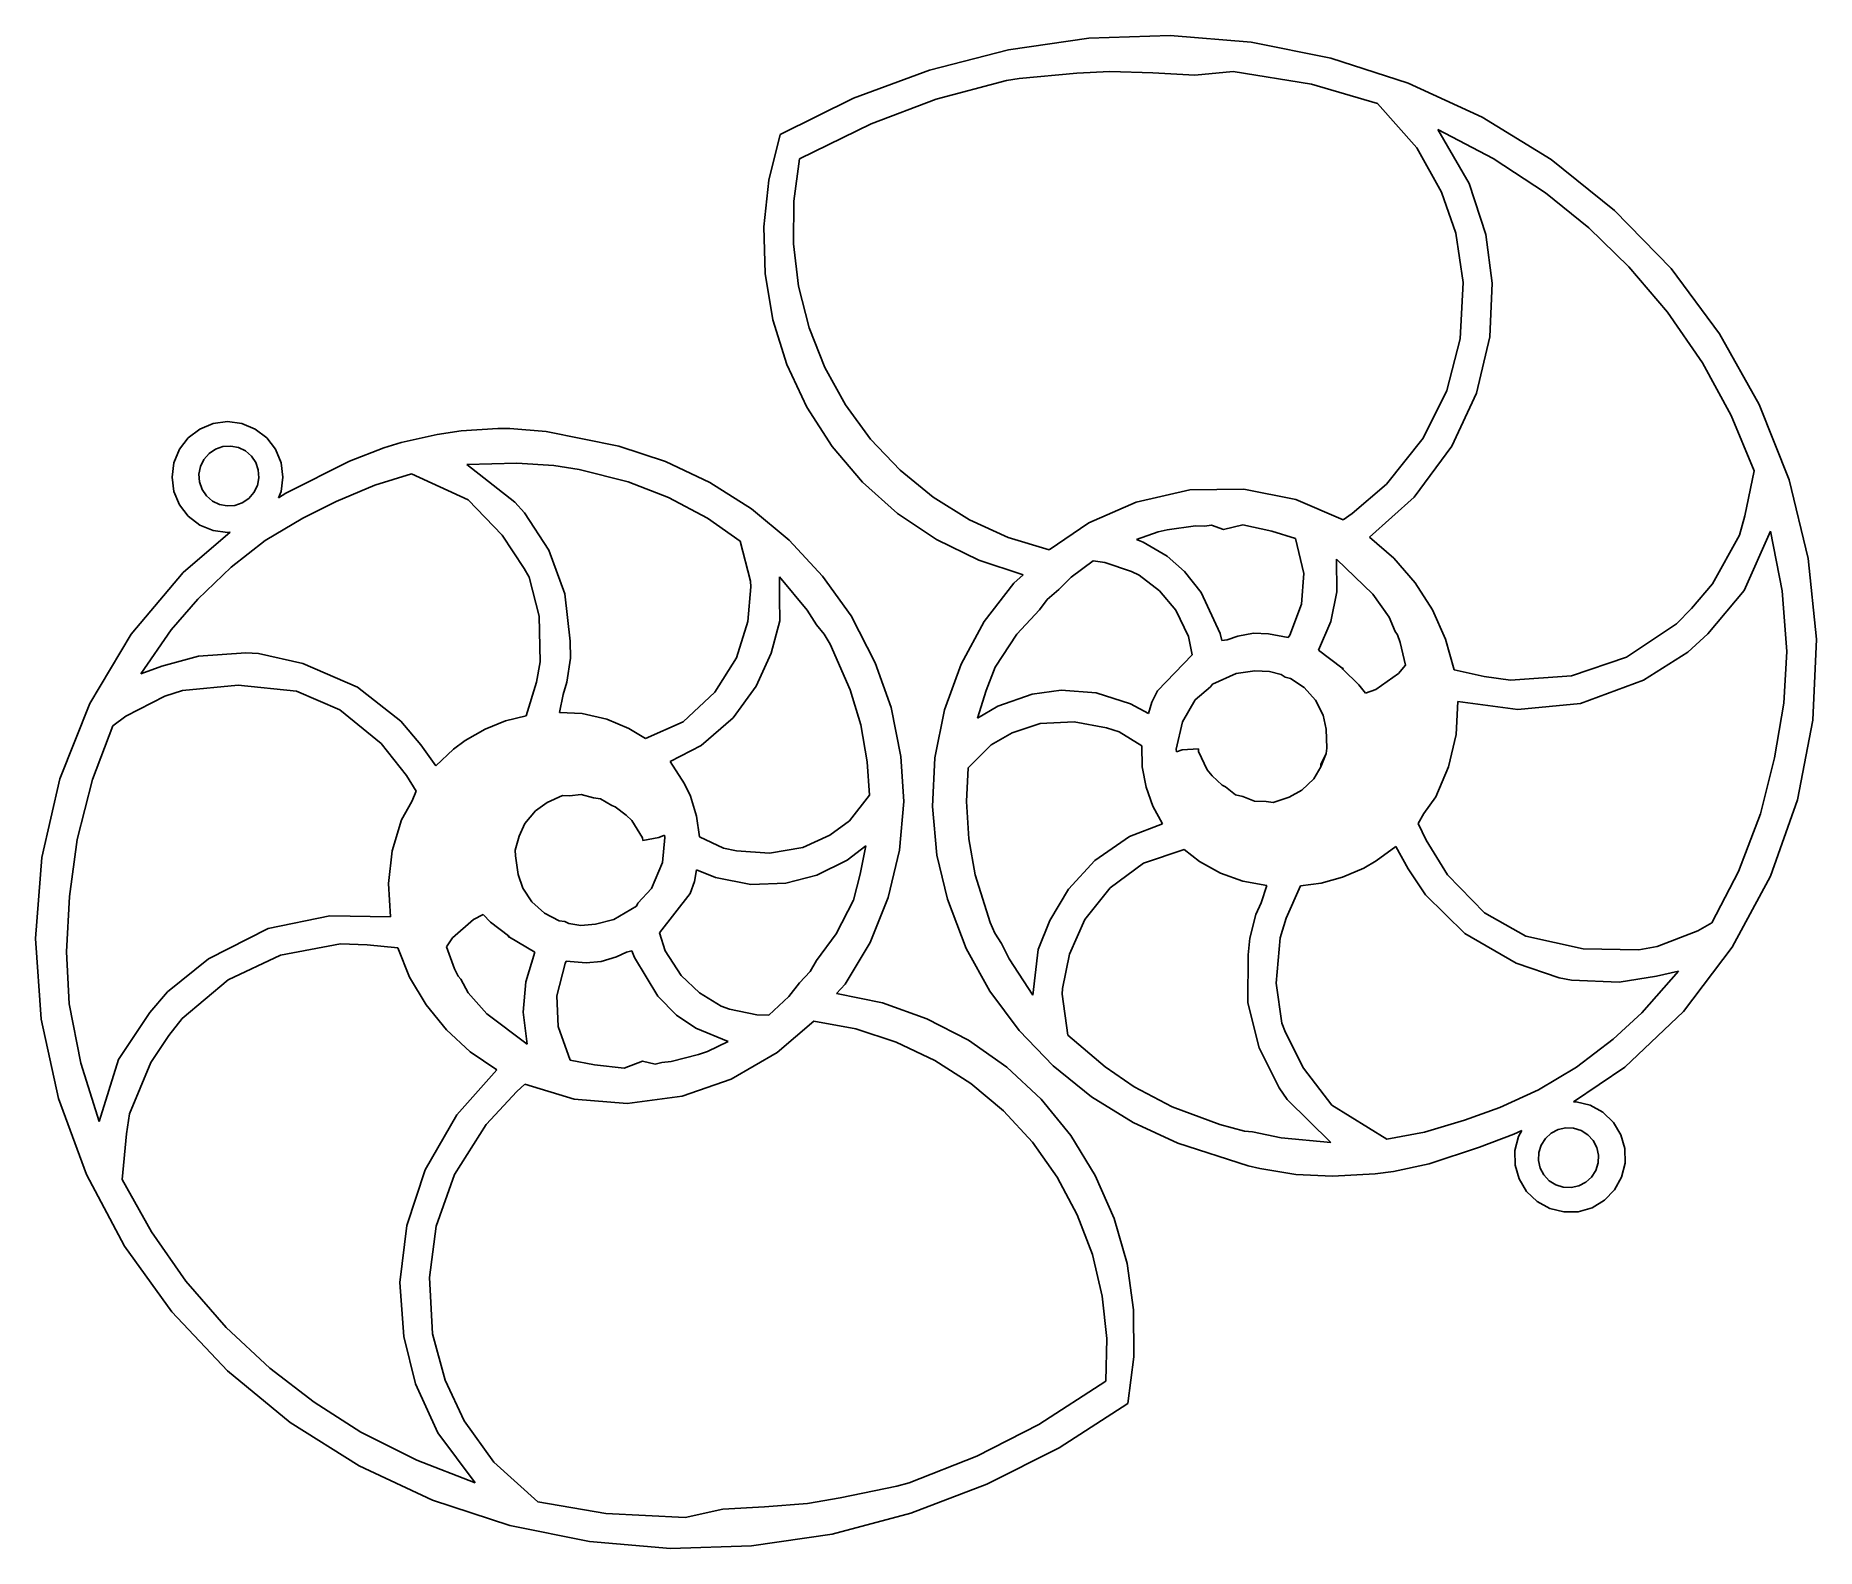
# Model space of a CAD drawing. Extents: x -38.5 to 38.6, y -32.8 to 32.8.
import ezdxf

# ---------------------------------------------------------------- set-up
doc = ezdxf.new("R2010")
doc.units = 0
doc.header["$MEASUREMENT"] = 0
doc.layers.get('0').update_dxf_attribs({"linetype": 'CONTINUOUS'})

msp = doc.modelspace()

# ---------------------------------------------------------------- linework, layer by layer
for p, q in [((3.595, 32.133), (7.08, 32.64)), ((7.08, 32.64), (10.601, 32.752)), ((10.601, 32.752), (14.108, 32.465)), ((14.108, 32.465), (17.56, 31.777)), ((0.179, 31.256), (3.595, 32.133)), ((17.56, 31.777), (20.906, 30.693)), ((-3.115, 30.047), (0.179, 31.256)), ((3.514, 30.811), (4.058, 30.899)), ((4.058, 30.899), (6.559, 31.129)), ((6.559, 31.129), (7.986, 31.201)), ((7.986, 31.201), (9.849, 31.145)), ((9.849, 31.145), (11.659, 31.039)), ((11.659, 31.039), (13.319, 31.205)), ((13.319, 31.205), (16.711, 30.644)), ((0.469, 30.003), (3.514, 30.811)), ((16.711, 30.644), (19.582, 29.812)), ((20.906, 30.693), (24.103, 29.223)), ((-6.29, 28.469), (-3.115, 30.047)), ((-2.35, 28.934), (0.469, 30.003)), ((19.582, 29.812), (21.285, 27.89)), ((-5.449, 27.412), (-2.35, 28.934)), ((23.55, 26.352), (22.186, 28.692)), ((22.186, 28.692), (24.582, 27.433)), ((24.103, 29.223), (27.098, 27.383)), ((-6.778, 26.498), (-6.29, 28.469)), ((21.285, 27.89), (22.353, 25.969)), ((-5.699, 25.58), (-5.449, 27.412)), ((24.582, 27.433), (26.852, 25.945)), ((27.098, 27.383), (29.844, 25.184)), ((-6.995, 24.478), (-6.778, 26.498)), ((24.264, 24.138), (23.55, 26.352)), ((-5.713, 23.731), (-5.699, 25.58)), ((22.353, 25.969), (22.961, 24.195)), ((26.852, 25.945), (28.722, 24.426)), ((29.844, 25.184), (32.288, 22.661)), ((-6.936, 22.448), (-6.995, 24.478)), ((22.961, 24.195), (23.291, 22.068)), ((24.54, 22.038), (24.264, 24.138)), ((28.722, 24.426), (30.455, 22.741)), ((-5.492, 21.896), (-5.713, 23.731)), ((-6.603, 20.445), (-6.936, 22.448)), ((30.455, 22.741), (32.137, 20.779)), ((32.288, 22.661), (34.391, 19.844)), ((-5.038, 20.104), (-5.492, 21.896)), ((23.15, 19.625), (23.291, 22.068)), ((24.444, 19.705), (24.54, 22.038)), ((-6.002, 18.505), (-6.603, 20.445)), ((-4.359, 18.384), (-5.038, 20.104)), ((32.137, 20.779), (33.649, 18.587)), ((23.15, 19.625), (22.576, 17.383)), ((23.867, 17.277), (24.444, 19.705)), ((34.391, 19.844), (36.106, 16.781)), ((33.649, 18.587), (34.885, 16.298)), ((-5.143, 16.664), (-6.002, 18.505)), ((-3.466, 16.765), (-4.359, 18.384)), ((22.576, 17.383), (21.557, 15.32)), ((22.801, 14.973), (23.867, 17.277)), ((-4.043, 14.957), (-5.143, 16.664)), ((-2.374, 15.273), (-3.466, 16.765)), ((34.885, 16.298), (35.885, 13.901)), ((36.106, 16.781), (37.397, 13.513)), ((-31.922, 15.335), (-31.425, 15.717)), ((-31.425, 15.717), (-30.846, 15.957)), ((-30.846, 15.957), (-30.225, 16.038)), ((-30.225, 16.038), (-29.604, 15.957)), ((-29.604, 15.957), (-29.025, 15.717)), ((-29.025, 15.717), (-28.528, 15.335)), ((-22.697, 15.133), (-21.141, 15.474)), ((-21.141, 15.474), (-20.1, 15.637)), ((-20.1, 15.637), (-18.521, 15.738)), ((-18.521, 15.738), (-17.994, 15.734)), ((-17.994, 15.734), (-16.418, 15.604)), ((-16.418, 15.604), (-13.28, 14.977)), ((-32.543, 14.259), (-32.303, 14.838)), ((-32.303, 14.838), (-31.922, 15.335)), ((-31.248, 14.401), (-31.025, 14.657)), ((-31.025, 14.657), (-30.744, 14.847)), ((-30.744, 14.847), (-30.423, 14.958)), ((-30.423, 14.958), (-30.085, 14.981)), ((-30.085, 14.981), (-29.752, 14.917)), ((-29.752, 14.917), (-29.447, 14.768)), ((-29.447, 14.768), (-29.19, 14.546)), ((-28.528, 15.335), (-28.146, 14.838)), ((-28.146, 14.838), (-27.907, 14.259)), ((-24.94, 14.32), (-23.458, 14.902)), ((-23.458, 14.902), (-22.697, 15.133)), ((-13.28, 14.977), (-11.259, 14.305)), ((-2.723, 13.414), (-4.043, 14.957)), ((-1.101, 13.933), (-2.374, 15.273)), ((21.557, 15.32), (19.959, 13.33)), ((21.168, 12.767), (22.801, 14.973)), ((-32.625, 13.638), (-32.543, 14.259)), ((-31.461, 13.762), (-31.397, 14.096)), ((-31.397, 14.096), (-31.248, 14.401)), ((-29.19, 14.546), (-29, 14.264)), ((-29, 14.264), (-28.89, 13.944)), ((-28.89, 13.944), (-28.866, 13.605)), ((-27.907, 14.259), (-27.825, 13.638)), ((-27.697, 12.944), (-24.94, 14.32)), ((-19.863, 14.186), (-17.698, 14.234)), ((-17.778, 12.557), (-19.863, 14.186)), ((-17.698, 14.234), (-16.09, 14.133)), ((-16.09, 14.133), (-14.993, 13.964)), ((-14.993, 13.964), (-12.868, 13.43)), ((-11.259, 14.305), (-9.337, 13.397)), ((0.333, 12.766), (-1.101, 13.933)), ((35.885, 13.901), (35.483, 11.957)), ((-32.543, 13.017), (-32.625, 13.638)), ((-31.461, 13.762), (-31.437, 13.424)), ((-31.327, 13.103), (-31.437, 13.424)), ((-28.93, 13.272), (-29.079, 12.967)), ((-28.866, 13.605), (-28.93, 13.272)), ((-27.825, 13.638), (-27.907, 13.017)), ((-23.846, 13.285), (-25.513, 12.581)), ((-22.25, 13.775), (-23.846, 13.285)), ((-19.805, 12.647), (-22.25, 13.775)), ((-12.868, 13.43), (-11.131, 12.755)), ((-9.337, 13.397), (-7.54, 12.258)), ((-1.205, 12.064), (-2.723, 13.414)), ((13.782, 13.116), (11.452, 13.08)), ((16.041, 12.667), (13.782, 13.116)), ((19.959, 13.33), (18.473, 12.056)), ((37.397, 13.513), (38.232, 10.105)), ((-32.303, 12.438), (-32.543, 13.017)), ((-31.922, 11.941), (-32.303, 12.438)), ((-31.137, 12.822), (-31.327, 13.103)), ((-30.88, 12.599), (-31.137, 12.822)), ((-30.575, 12.451), (-30.88, 12.599)), ((-30.242, 12.386), (-30.575, 12.451)), ((-29.904, 12.41), (-30.242, 12.386)), ((-29.583, 12.521), (-29.904, 12.41)), ((-29.302, 12.711), (-29.583, 12.521)), ((-29.079, 12.967), (-29.302, 12.711)), ((-27.907, 13.017), (-28.023, 12.737)), ((-28.023, 12.737), (-27.697, 12.944)), ((-25.513, 12.581), (-26.961, 11.856)), ((-18.328, 11.127), (-19.805, 12.647)), ((-17.368, 12.094), (-17.778, 12.557)), ((-11.131, 12.755), (-9.445, 11.851)), ((1.904, 11.792), (0.333, 12.766)), ((9.127, 12.546), (7.081, 11.659)), ((11.452, 13.08), (9.127, 12.546)), ((18.094, 11.778), (16.041, 12.667)), ((19.227, 11.031), (21.168, 12.767)), ((-31.425, 11.56), (-31.922, 11.941)), ((-26.961, 11.856), (-28.589, 10.884)), ((-16.316, 10.47), (-17.368, 12.094)), ((-9.445, 11.851), (-8.028, 10.867)), ((-7.54, 12.258), (-5.906, 10.904)), ((0.481, 10.932), (-1.205, 12.064)), ((3.587, 11.026), (1.904, 11.792)), ((7.081, 11.659), (5.354, 10.481)), ((12.914, 11.368), (13.744, 11.575)), ((13.744, 11.575), (14.997, 11.296)), ((18.473, 12.056), (18.094, 11.778)), ((35.483, 11.957), (35.252, 11.123)), ((-32.14, 9.51), (-30.105, 11.254)), ((-30.846, 11.32), (-31.425, 11.56)), ((-30.225, 11.238), (-30.846, 11.32)), ((-30.105, 11.254), (-30.225, 11.238)), ((-28.589, 10.884), (-30.07, 9.74)), ((-17.376, 9.681), (-18.328, 11.127)), ((-8.028, 10.867), (-7.583, 9.131)), ((-5.906, 10.904), (-4.456, 9.352)), ((2.305, 10.039), (0.481, 10.932)), ((5.354, 10.481), (3.587, 11.026)), ((9.136, 10.938), (10.071, 11.266)), ((9.136, 10.938), (9.426, 10.822)), ((9.426, 10.822), (10.461, 10.209)), ((10.071, 11.266), (10.474, 11.358)), ((10.474, 11.358), (11.692, 11.519)), ((11.692, 11.519), (12.089, 11.513)), ((12.089, 11.513), (12.394, 11.56)), ((12.394, 11.56), (12.914, 11.368)), ((16.025, 10.974), (14.997, 11.296)), ((16.379, 9.464), (16.025, 10.974)), ((19.227, 11.031), (20.283, 10.118)), ((35.252, 11.123), (34.084, 9.009)), ((35.45, 8.732), (36.591, 11.301)), ((36.591, 11.301), (37.1, 8.705)), ((-15.614, 8.587), (-16.316, 10.47)), ((4.233, 9.401), (2.305, 10.039)), ((10.461, 10.209), (11.224, 9.553)), ((19.38, 8.569), (17.795, 10.077)), ((17.795, 10.077), (17.81, 8.67)), ((21.201, 9.062), (20.283, 10.118)), ((38.232, 10.105), (38.581, 6.611)), ((-34.391, 6.833), (-32.14, 9.51)), ((-30.07, 9.74), (-31.512, 8.357)), ((-17.164, 9.298), (-17.376, 9.681)), ((-16.729, 7.609), (-17.164, 9.298)), ((-6.319, 9.314), (-5.125, 7.873)), ((-6.319, 9.314), (-6.317, 8.392)), ((-4.456, 9.352), (-3.224, 7.627)), ((3.827, 9.042), (4.233, 9.401)), ((5.78, 8.771), (6.304, 9.296)), ((6.304, 9.296), (7.26, 10.012)), ((7.26, 10.012), (7.77, 9.932)), ((7.77, 9.932), (8.925, 9.549)), ((8.925, 9.549), (9.257, 9.382)), ((9.257, 9.382), (10.137, 8.706)), ((11.224, 9.553), (11.943, 8.639)), ((16.281, 8.131), (16.379, 9.464)), ((-15.386, 6.529), (-15.614, 8.587)), ((-7.561, 8.879), (-7.694, 7.378)), ((-7.561, 8.879), (-7.583, 9.131)), ((2.549, 7.38), (3.827, 9.042)), ((5.266, 8.336), (5.78, 8.771)), ((10.137, 8.706), (10.836, 7.875)), ((11.943, 8.639), (12.76, 6.865)), ((17.81, 8.67), (17.551, 7.38)), ((20.084, 7.573), (19.38, 8.569)), ((21.956, 7.886), (21.201, 9.062)), ((34.084, 9.009), (33.169, 7.94)), ((33.878, 6.852), (35.45, 8.732)), ((37.3, 6.09), (37.1, 8.705)), ((-31.512, 8.357), (-32.663, 7.016)), ((-6.317, 8.392), (-6.309, 7.412)), ((-5.125, 7.873), (-4.714, 7.245)), ((3.96, 6.835), (4.941, 7.884)), ((4.941, 7.884), (5.266, 8.336)), ((10.836, 7.875), (11.398, 6.734)), ((15.774, 6.786), (16.281, 8.131)), ((22.526, 6.617), (21.956, 7.886)), ((33.169, 7.94), (32.521, 7.277)), ((-32.663, 7.016), (-33.976, 5.113)), ((-16.679, 5.63), (-16.729, 7.609)), ((-7.694, 7.378), (-8.188, 5.807)), ((-6.68, 6.017), (-6.309, 7.412)), ((-4.714, 7.245), (-4.38, 6.836)), ((-3.224, 7.627), (-2.178, 5.598)), ((1.54, 5.532), (2.549, 7.38)), ((17.551, 7.38), (17.02, 6.143)), ((20.336, 6.947), (20.084, 7.573)), ((20.436, 6.808), (20.336, 6.947)), ((32.521, 7.277), (30.352, 5.842)), ((-36.18, 3.829), (-34.391, 6.833)), ((-15.373, 5.793), (-15.386, 6.529)), ((-4.38, 6.836), (-4.132, 6.398)), ((-4.132, 6.398), (-3.253, 4.423)), ((3.022, 5.404), (3.96, 6.835)), ((11.398, 6.734), (11.554, 5.936)), ((12.76, 6.865), (12.836, 6.567)), ((12.836, 6.567), (13.072, 6.592)), ((13.072, 6.592), (13.53, 6.752)), ((13.53, 6.752), (14.207, 6.876)), ((14.207, 6.876), (14.862, 6.853)), ((14.862, 6.853), (15.706, 6.689)), ((15.706, 6.689), (15.774, 6.786)), ((20.559, 6.474), (20.436, 6.808)), ((20.795, 5.493), (20.559, 6.474)), ((22.895, 5.288), (22.526, 6.617)), ((33.01, 6.062), (33.878, 6.852)), ((38.581, 6.611), (38.429, 3.109)), ((-33.976, 5.113), (-33.065, 5.445)), ((-33.065, 5.445), (-31.487, 5.881)), ((-31.487, 5.881), (-29.427, 6.021)), ((-29.427, 6.021), (-28.888, 5.995)), ((-28.888, 5.995), (-26.957, 5.567)), ((-26.957, 5.567), (-24.599, 4.54)), ((-16.847, 4.761), (-16.679, 5.63)), ((-15.527, 4.755), (-15.373, 5.793)), ((-8.188, 5.807), (-9.124, 4.316)), ((-7.338, 4.582), (-6.68, 6.017)), ((-2.178, 5.598), (-1.486, 3.652)), ((0.823, 3.552), (1.54, 5.532)), ((2.63, 4.388), (3.022, 5.404)), ((11.554, 5.936), (10.052, 4.383)), ((17.02, 6.143), (18.027, 5.383)), ((20.484, 5.124), (20.795, 5.493)), ((30.352, 5.842), (27.97, 5.031)), ((31.095, 4.839), (33.01, 6.062)), ((37.3, 6.09), (37.17, 3.846)), ((-17.296, 3.294), (-16.847, 4.761)), ((-15.69, 4.219), (-15.527, 4.755)), ((12.339, 4.552), (12.424, 4.667)), ((12.424, 4.667), (13.453, 5.135)), ((13.453, 5.135), (14.265, 5.242)), ((14.265, 5.242), (14.901, 5.223)), ((14.901, 5.223), (15.406, 5.088)), ((15.406, 5.088), (15.576, 4.976)), ((15.576, 4.976), (15.812, 4.92)), ((15.812, 4.92), (16.403, 4.518)), ((18.069, 5.321), (18.027, 5.383)), ((18.027, 5.383), (18.084, 5.366)), ((18.084, 5.366), (18.069, 5.321)), ((18.069, 5.321), (18.772, 4.644)), ((18.772, 4.644), (19.053, 4.279)), ((19.498, 4.438), (20.484, 5.124)), ((24.196, 5.006), (22.895, 5.288)), ((25.331, 4.845), (24.196, 5.006)), ((27.97, 5.031), (25.331, 4.845)), ((28.368, 3.831), (31.095, 4.839)), ((-34.622, 3.282), (-32.941, 4.154)), ((-32.941, 4.154), (-32.176, 4.4)), ((-32.176, 4.4), (-29.766, 4.623)), ((-29.766, 4.623), (-27.243, 4.365)), ((-27.243, 4.365), (-25.356, 3.556)), ((-24.599, 4.54), (-22.724, 3.073)), ((-15.847, 3.448), (-15.69, 4.219)), ((-9.124, 4.316), (-10.49, 3.041)), ((-8.332, 3.212), (-7.338, 4.582)), ((-3.253, 4.423), (-2.794, 2.903)), ((2.258, 3.196), (2.63, 4.388)), ((4.618, 4.239), (3.13, 3.719)), ((5.877, 4.405), (4.618, 4.239)), ((7.392, 4.3), (5.877, 4.405)), ((8.875, 3.822), (7.392, 4.3)), ((9.807, 3.893), (9.654, 3.406)), ((10.052, 4.383), (9.807, 3.893)), ((11.131, 3.033), (11.685, 3.985)), ((11.685, 3.985), (12.339, 4.552)), ((16.403, 4.518), (16.898, 3.971)), ((16.898, 3.971), (17.226, 3.33)), ((19.053, 4.279), (19.498, 4.438)), ((23.057, 3.919), (22.976, 2.485)), ((23.057, 3.919), (25.655, 3.578)), ((-37.479, 0.573), (-36.18, 3.829)), ((-35.186, 2.871), (-34.622, 3.282)), ((-25.356, 3.556), (-23.566, 2.1)), ((-18.181, 3.08), (-17.296, 3.294)), ((-14.872, 3.398), (-15.847, 3.448)), ((-13.796, 3.153), (-14.872, 3.398)), ((-12.838, 2.751), (-13.796, 3.153)), ((-9.706, 2.014), (-8.332, 3.212)), ((-1.486, 3.652), (-1.063, 1.536)), ((0.407, 1.481), (0.823, 3.552)), ((3.13, 3.719), (2.258, 3.196)), ((9.654, 3.406), (8.875, 3.822)), ((17.226, 3.33), (17.352, 2.722)), ((25.655, 3.578), (28.368, 3.831)), ((37.17, 3.846), (36.77, 1.478)), ((38.429, 3.109), (37.767, -0.337)), ((-36.075, 0.535), (-35.186, 2.871)), ((-22.724, 3.073), (-21.855, 2.046)), ((-19.938, 2.232), (-19.073, 2.726)), ((-19.073, 2.726), (-18.181, 3.08)), ((-12.118, 2.311), (-12.838, 2.751)), ((-10.49, 3.041), (-12.118, 2.311)), ((-2.794, 2.903), (-2.517, 1.307)), ((2.842, 2.044), (3.751, 2.563)), ((3.751, 2.563), (4.968, 2.961)), ((4.968, 2.961), (6.441, 3.038)), ((6.441, 3.038), (7.842, 2.774)), ((7.842, 2.774), (8.392, 2.599)), ((8.392, 2.599), (9.369, 2)), ((10.858, 1.858), (11.131, 3.033)), ((17.352, 2.722), (17.382, 1.905)), ((22.976, 2.485), (22.653, 1.094)), ((-23.566, 2.1), (-22.48, 0.718)), ((-21.855, 2.046), (-21.206, 1.14)), ((-21.206, 1.14), (-20.433, 1.849)), ((-20.433, 1.849), (-19.938, 2.232)), ((-11.058, 1.315), (-9.706, 2.014)), ((1.843, 1.042), (2.842, 2.044)), ((9.39, 1.095), (9.369, 2)), ((10.866, 1.746), (10.858, 1.858)), ((11.116, 1.826), (10.866, 1.746)), ((11.828, 1.875), (11.116, 1.826)), ((11.822, 1.753), (11.828, 1.875)), ((12.204, 0.96), (11.822, 1.753)), ((17.116, 1.089), (17.356, 1.668)), ((17.356, 1.668), (17.122, 1.202)), ((17.356, 1.668), (17.382, 1.905)), ((-10.428, 0.353), (-11.058, 1.315)), ((-2.517, 1.307), (-2.417, -0.143)), ((-1.063, 1.536), (-0.941, -0.416)), ((0.3, -0.628), (0.407, 1.481)), ((1.778, -0.41), (1.843, 1.042)), ((9.39, 1.095), (9.554, 0.206)), ((12.415, 0.698), (12.204, 0.96)), ((17.116, 1.089), (16.814, 0.563)), ((17.122, 1.202), (17.116, 1.089)), ((22.099, -0.203), (22.653, 1.094)), ((36.77, 1.478), (36.156, -0.942)), ((-38.266, -2.84), (-37.479, 0.573)), ((-36.734, -2.056), (-36.075, 0.535)), ((-22.48, 0.718), (-22.058, 0.034)), ((-22.058, 0.034), (-22.247, -0.412)), ((-10.174, -0.186), (-10.428, 0.353)), ((9.554, 0.206), (9.849, -0.617)), ((12.845, 0.289), (12.415, 0.698)), ((12.991, 0.222), (12.845, 0.289)), ((13.433, -0.129), (12.991, 0.222)), ((16.294, 0.078), (15.752, -0.224)), ((16.814, 0.563), (16.294, 0.078)), ((-22.247, -0.412), (-22.684, -1.199)), ((-16.885, -0.821), (-16.38, -0.46)), ((-16.38, -0.46), (-15.722, -0.148)), ((-15.722, -0.148), (-15.411, -0.165)), ((-15.411, -0.165), (-14.914, -0.112)), ((-14.914, -0.112), (-14.376, -0.253)), ((-14.376, -0.253), (-14.066, -0.291)), ((-14.066, -0.291), (-13.587, -0.59)), ((-13.587, -0.59), (-13.434, -0.64)), ((-13.434, -0.64), (-12.96, -0.998)), ((-9.91, -1.05), (-10.174, -0.186)), ((-2.417, -0.143), (-3.296, -1.252)), ((-0.941, -0.416), (-1.119, -2.522)), ((0.499, -2.737), (0.3, -0.628)), ((1.872, -2.027), (1.778, -0.41)), ((9.849, -0.617), (10.263, -1.385)), ((13.737, -0.202), (13.433, -0.129)), ((14.255, -0.404), (13.737, -0.202)), ((14.756, -0.407), (14.255, -0.404)), ((15.062, -0.459), (14.756, -0.407)), ((15.752, -0.224), (15.062, -0.459)), ((21.576, -0.936), (22.099, -0.203)), ((37.767, -0.337), (36.598, -3.639)), ((-22.684, -1.199), (-23.088, -2.55)), ((-17.587, -1.919), (-17.347, -1.362)), ((-17.347, -1.362), (-16.885, -0.821)), ((-12.96, -0.998), (-12.722, -1.234)), ((-12.722, -1.234), (-12.252, -1.98)), ((-9.91, -1.05), (-9.787, -1.947)), ((-3.296, -1.252), (-4.141, -1.87)), ((10.263, -1.385), (8.841, -1.926)), ((21.337, -1.357), (21.576, -0.936)), ((21.679, -2.085), (21.337, -1.357)), ((36.156, -0.942), (35.207, -3.442)), ((-37.071, -4.53), (-36.734, -2.056)), ((-17.76, -2.521), (-17.587, -1.919)), ((-12.252, -1.98), (-12.244, -2.101)), ((-12.244, -2.101), (-11.542, -1.972)), ((-11.542, -1.972), (-11.303, -1.864)), ((-11.282, -1.974), (-11.393, -3.057)), ((-11.303, -1.864), (-11.282, -1.974)), ((-8.748, -2.431), (-9.787, -1.947)), ((-4.141, -1.87), (-5.306, -2.403)), ((2.156, -3.589), (1.872, -2.027)), ((8.841, -1.926), (7.339, -2.961)), ((22.601, -3.581), (21.679, -2.085)), ((-38.534, -6.338), (-38.266, -2.84)), ((-23.251, -3.969), (-23.088, -2.55)), ((-17.76, -2.521), (-17.759, -2.76)), ((-17.636, -3.568), (-17.759, -2.76)), ((-11.393, -3.057), (-11.863, -4.181)), ((-8.182, -2.543), (-8.748, -2.431)), ((-6.76, -2.646), (-8.182, -2.543)), ((-5.306, -2.403), (-6.76, -2.646)), ((-4.699, -3.607), (-3.394, -2.949)), ((-3.394, -2.949), (-2.586, -2.33)), ((-2.586, -2.33), (-2.82, -3.556)), ((-1.119, -2.522), (-1.608, -4.569)), ((0.955, -4.635), (0.499, -2.737)), ((7.339, -2.961), (6.197, -4.21)), ((8.002, -4.148), (9.438, -3.084)), ((9.438, -3.084), (11.203, -2.495)), ((11.203, -2.495), (11.869, -3.014)), ((11.869, -3.014), (12.776, -3.521)), ((19.518, -2.977), (18.982, -3.302)), ((20.366, -2.36), (19.518, -2.977)), ((20.907, -3.333), (20.366, -2.36)), ((-17.442, -4.158), (-17.636, -3.568)), ((-10.008, -3.877), (-9.911, -3.377)), ((-9.911, -3.377), (-9.09, -3.701)), ((-9.09, -3.701), (-7.562, -4.008)), ((-6.045, -3.941), (-4.699, -3.607)), ((-2.82, -3.556), (-3.122, -4.679)), ((2.806, -5.651), (2.156, -3.589)), ((12.776, -3.521), (13.747, -3.867)), ((18.067, -3.695), (17.141, -3.945)), ((18.982, -3.302), (18.067, -3.695)), ((21.655, -4.453), (20.907, -3.333)), ((24.215, -5.23), (22.601, -3.581)), ((35.207, -3.442), (34.06, -5.662)), ((36.598, -3.639), (34.939, -6.726)), ((-37.2, -6.928), (-37.071, -4.53)), ((-23.169, -5.403), (-23.251, -3.969)), ((-17.044, -4.757), (-17.442, -4.158)), ((-11.863, -4.181), (-12.449, -4.819)), ((-11.512, -6.105), (-10.195, -4.392)), ((-10.195, -4.392), (-10.008, -3.877)), ((-7.562, -4.008), (-6.045, -3.941)), ((-1.608, -4.569), (-2.401, -6.521)), ((6.197, -4.21), (5.381, -5.561)), ((6.903, -5.523), (8.002, -4.148)), ((13.747, -3.867), (14.78, -4.047)), ((14.78, -4.047), (14.537, -4.795)), ((16.237, -4.057), (15.624, -5.464)), ((17.141, -3.945), (16.237, -4.057)), ((23.352, -6.122), (21.655, -4.453)), ((-25.789, -5.358), (-28.457, -5.917)), ((-23.169, -5.403), (-25.789, -5.358)), ((-19.151, -5.307), (-19.574, -5.516)), ((-18.83, -5.639), (-19.151, -5.307)), ((-16.49, -5.245), (-17.044, -4.757)), ((-15.858, -5.578), (-16.49, -5.245)), ((-12.52, -4.942), (-13.49, -5.524)), ((-12.449, -4.819), (-12.52, -4.942)), ((-3.122, -4.679), (-3.865, -6.138)), ((1.765, -6.77), (0.955, -4.635)), ((14.314, -5.309), (14.044, -6.322)), ((14.537, -4.795), (14.314, -5.309)), ((25.999, -6.248), (24.215, -5.23)), ((-28.457, -5.917), (-31.051, -7.227)), ((-19.574, -5.516), (-20.477, -6.309)), ((-18.055, -6.232), (-18.83, -5.639)), ((-15.617, -5.606), (-15.858, -5.578)), ((-15.436, -5.699), (-15.617, -5.606)), ((-14.918, -5.775), (-15.436, -5.699)), ((-14.285, -5.722), (-14.918, -5.775)), ((-13.49, -5.524), (-14.285, -5.722)), ((-11.266, -6.881), (-11.512, -6.105)), ((-3.865, -6.138), (-4.721, -7.292)), ((3.003, -6.115), (2.806, -5.651)), ((3.289, -6.559), (3.003, -6.115)), ((5.381, -5.561), (4.886, -6.824)), ((6.234, -7.028), (6.903, -5.523)), ((15.624, -5.464), (15.359, -6.309)), ((25.578, -7.409), (23.352, -6.122)), ((33.452, -6.007), (31.684, -6.683)), ((34.06, -5.662), (33.452, -6.007)), ((-38.289, -9.836), (-38.534, -6.338)), ((-37.075, -9.173), (-37.2, -6.928)), ((-27.925, -7.064), (-25.324, -6.58)), ((-25.324, -6.58), (-24.178, -6.612)), ((-24.178, -6.612), (-22.854, -6.745)), ((-22.854, -6.745), (-22.336, -8.024)), ((-20.477, -6.309), (-20.743, -6.711)), ((-20.743, -6.711), (-20.398, -7.659)), ((-18.064, -6.277), (-18.055, -6.232)), ((-18.006, -6.289), (-18.064, -6.277)), ((-18.055, -6.232), (-18.006, -6.289)), ((-16.92, -6.929), (-18.006, -6.289)), ((-17.307, -8.218), (-16.92, -6.929)), ((-12.946, -6.929), (-13.383, -7.139)), ((-12.714, -6.877), (-12.946, -6.929)), ((-12.605, -7.164), (-12.714, -6.877)), ((-10.58, -7.95), (-11.266, -6.881)), ((-2.401, -6.521), (-3.483, -8.316)), ((2.793, -8.623), (1.765, -6.77)), ((3.625, -7.229), (3.289, -6.559)), ((4.649, -8.796), (4.886, -6.824)), ((14.044, -6.322), (13.973, -7.056)), ((15.359, -6.309), (15.185, -8.281)), ((28.476, -6.79), (25.999, -6.248)), ((30.896, -6.841), (28.476, -6.79)), ((31.684, -6.683), (30.896, -6.841)), ((34.939, -6.726), (32.821, -9.508)), ((-31.051, -7.227), (-32.816, -8.659)), ((-30.2, -8.139), (-27.925, -7.064)), ((-20.398, -7.659), (-20.239, -7.976)), ((-15.608, -7.427), (-15.96, -8.821)), ((-15.552, -7.323), (-15.608, -7.427)), ((-14.694, -7.391), (-15.552, -7.323)), ((-14.042, -7.34), (-14.694, -7.391)), ((-13.383, -7.139), (-14.042, -7.34)), ((-11.593, -8.835), (-12.605, -7.164)), ((-4.721, -7.292), (-4.993, -7.778)), ((4.649, -8.796), (3.625, -7.229)), ((5.932, -8.504), (6.234, -7.028)), ((13.973, -7.056), (13.967, -9.125)), ((27.449, -8.053), (25.578, -7.409)), ((-32.192, -9.811), (-30.2, -8.139)), ((-22.336, -8.024), (-21.627, -9.22)), ((-20.239, -7.976), (-20.123, -8.104)), ((-20.123, -8.104), (-19.802, -8.697)), ((-17.419, -9.529), (-17.307, -8.218)), ((-9.791, -8.697), (-10.58, -7.95)), ((-5.455, -8.268), (-5.915, -8.849)), ((-4.993, -7.778), (-5.455, -8.268)), ((-3.483, -8.316), (-3.846, -8.719)), ((15.185, -8.281), (15.426, -10.008)), ((27.981, -8.141), (27.449, -8.053)), ((30.044, -8.234), (27.981, -8.141)), ((31.661, -7.98), (30.044, -8.234)), ((31.017, -9.559), (32.604, -7.753)), ((32.604, -7.753), (31.661, -7.98)), ((-37.075, -9.173), (-36.581, -11.748)), ((-32.816, -8.659), (-33.589, -9.542)), ((-21.627, -9.22), (-20.743, -10.303)), ((-19.802, -8.697), (-18.99, -9.607)), ((-15.96, -8.821), (-15.907, -10.157)), ((-10.775, -9.661), (-11.593, -8.835)), ((-8.84, -9.269), (-9.791, -8.697)), ((-5.915, -8.849), (-6.784, -9.669)), ((-3.846, -8.719), (-1.858, -9.135)), ((-1.858, -9.135), (0.055, -9.815)), ((4.058, -10.329), (2.793, -8.623)), ((5.932, -8.504), (5.925, -8.757)), ((6.171, -10.532), (5.925, -8.757)), ((13.967, -9.125), (14.451, -11.076)), ((-37.546, -13.267), (-38.289, -9.836)), ((-33.589, -9.542), (-34.938, -11.588)), ((-32.761, -10.543), (-32.192, -9.811)), ((-18.99, -9.607), (-17.245, -10.926)), ((-17.245, -10.926), (-17.419, -9.529)), ((-9.942, -10.226), (-10.775, -9.661)), ((-8.491, -9.397), (-8.84, -9.269)), ((-7.3, -9.647), (-8.491, -9.397)), ((-6.784, -9.669), (-7.3, -9.647)), ((-6.42, -11.285), (-4.837, -9.919)), ((-4.837, -9.919), (-3.02, -10.26)), ((0.055, -9.815), (1.859, -10.749)), ((15.426, -10.008), (15.593, -10.413)), ((29.788, -10.697), (31.017, -9.559)), ((32.821, -9.508), (30.282, -11.914)), ((-33.55, -11.708), (-32.761, -10.543)), ((-20.743, -10.303), (-19.711, -11.248)), ((-15.907, -10.157), (-15.384, -11.617)), ((-8.543, -10.801), (-9.942, -10.226)), ((-3.02, -10.26), (-1.262, -10.831)), ((1.859, -10.749), (3.519, -11.919)), ((5.529, -11.859), (4.058, -10.329)), ((7.787, -11.904), (6.171, -10.532)), ((15.593, -10.413), (16.375, -11.957)), ((28.199, -11.908), (29.788, -10.697)), ((-18.559, -12.036), (-19.711, -11.248)), ((-9.825, -11.37), (-11.017, -11.668)), ((-9.435, -11.233), (-9.825, -11.37)), ((-8.543, -10.801), (-9.435, -11.233)), ((-8.407, -12.428), (-6.42, -11.285)), ((-1.262, -10.831), (0.41, -11.621)), ((14.451, -11.076), (15.312, -12.809)), ((-35.781, -14.27), (-36.581, -11.748)), ((-34.938, -11.588), (-35.781, -14.27)), ((-34.47, -13.941), (-33.55, -11.708)), ((-18.559, -12.036), (-20.291, -13.98)), ((-15.384, -11.617), (-14.326, -11.82)), ((-13.05, -11.956), (-14.326, -11.82)), ((-12.248, -11.656), (-13.05, -11.956)), ((-11.71, -11.788), (-12.248, -11.656)), ((-11.412, -11.707), (-11.71, -11.788)), ((-11.017, -11.668), (-11.412, -11.707)), ((0.41, -11.621), (1.967, -12.618)), ((3.519, -11.919), (5.006, -13.302)), ((7.185, -13.194), (5.529, -11.859)), ((9.04, -12.76), (7.787, -11.904)), ((16.375, -11.957), (17.595, -13.556)), ((26.55, -12.9), (28.199, -11.908)), ((30.282, -11.914), (28.063, -13.416)), ((-19.026, -14.403), (-17.694, -12.969)), ((-17.694, -12.969), (-17.349, -12.65)), ((-17.349, -12.65), (-15.208, -13.301)), ((-10.537, -13.169), (-8.407, -12.428)), ((1.967, -12.618), (3.384, -13.805)), ((10.69, -13.626), (9.04, -12.76)), ((15.312, -12.809), (15.667, -13.315)), ((24.871, -13.659), (26.55, -12.9)), ((-36.331, -16.559), (-37.546, -13.267)), ((-15.208, -13.301), (-12.913, -13.491)), ((-12.913, -13.491), (-10.537, -13.169)), ((3.384, -13.805), (4.638, -15.164)), ((5.006, -13.302), (6.292, -14.874)), ((8.992, -14.314), (7.185, -13.194)), ((12.741, -14.398), (10.69, -13.626)), ((15.667, -13.315), (17.555, -15.17)), ((17.595, -13.556), (19.973, -15.032)), ((23.35, -14.215), (24.871, -13.659)), ((28.063, -13.416), (28.183, -13.414)), ((28.183, -13.414), (28.791, -13.566)), ((28.791, -13.566), (29.339, -13.869)), ((29.339, -13.869), (29.79, -14.305)), ((-34.605, -14.796), (-34.47, -13.941)), ((-20.291, -13.98), (-21.663, -16.357)), ((-20.388, -16.561), (-19.026, -14.403)), ((10.925, -15.21), (8.992, -14.314)), ((13.812, -14.69), (12.741, -14.398)), ((21.614, -14.726), (23.35, -14.215)), ((27.099, -14.772), (27.4, -14.616)), ((27.4, -14.616), (27.731, -14.542)), ((27.731, -14.542), (28.07, -14.557)), ((28.07, -14.557), (28.394, -14.658)), ((29.79, -14.305), (30.113, -14.842)), ((-34.785, -16.773), (-34.605, -14.796)), ((4.638, -15.164), (5.708, -16.671)), ((6.292, -14.874), (7.353, -16.606)), ((13.971, -16.189), (10.925, -15.21)), ((14.162, -14.722), (13.812, -14.69)), ((15.398, -14.973), (14.162, -14.722)), ((17.555, -15.17), (15.398, -14.973)), ((19.973, -15.032), (21.614, -14.726)), ((24, -15.382), (21.82, -16.104)), ((25.478, -14.823), (24, -15.382)), ((25.826, -14.654), (25.478, -14.823)), ((25.527, -15.527), (25.679, -14.919)), ((25.679, -14.919), (25.826, -14.654)), ((26.565, -15.612), (26.667, -15.288)), ((26.667, -15.288), (26.849, -15.002)), ((26.849, -15.002), (27.099, -14.772)), ((28.394, -14.658), (28.68, -14.841)), ((28.68, -14.841), (28.91, -15.091)), ((28.91, -15.091), (29.067, -15.392)), ((29.067, -15.392), (29.14, -15.723)), ((30.113, -14.842), (30.285, -15.444)), ((14.484, -16.31), (13.971, -16.189)), ((21.82, -16.104), (20.262, -16.432)), ((25.538, -16.153), (25.527, -15.527)), ((25.711, -16.756), (25.538, -16.153)), ((26.55, -15.951), (26.565, -15.612)), ((26.624, -16.282), (26.55, -15.951)), ((29.126, -16.062), (29.024, -16.386)), ((29.126, -16.062), (29.14, -15.723)), ((30.296, -16.07), (30.145, -16.678)), ((30.285, -15.444), (30.296, -16.07)), ((-34.678, -19.659), (-36.331, -16.559)), ((-33.52, -19.041), (-34.785, -16.773)), ((-21.663, -16.357), (-22.462, -18.767)), ((-21.189, -18.795), (-20.388, -16.561)), ((5.708, -16.671), (6.577, -18.303)), ((7.353, -16.606), (8.17, -18.465)), ((16.046, -16.56), (14.484, -16.31)), ((17.625, -16.638), (16.046, -16.56)), ((19.473, -16.534), (17.625, -16.638)), ((20.262, -16.432), (19.473, -16.534)), ((26.033, -17.293), (25.711, -16.756)), ((26.781, -16.583), (26.624, -16.282)), ((27.01, -16.833), (26.781, -16.583)), ((27.297, -17.015), (27.01, -16.833)), ((28.592, -16.901), (28.291, -17.058)), ((28.842, -16.672), (28.592, -16.901)), ((29.024, -16.386), (28.842, -16.672)), ((30.145, -16.678), (29.841, -17.226)), ((26.484, -17.728), (26.033, -17.293)), ((27.032, -18.032), (26.484, -17.728)), ((27.62, -17.117), (27.297, -17.015)), ((27.959, -17.132), (27.62, -17.117)), ((28.291, -17.058), (27.959, -17.132)), ((29.406, -17.677), (28.869, -18)), ((29.841, -17.226), (29.406, -17.677)), ((6.577, -18.303), (7.231, -20.033)), ((8.17, -18.465), (8.728, -20.418)), ((27.64, -18.183), (27.032, -18.032)), ((28.266, -18.172), (27.64, -18.183)), ((28.869, -18), (28.266, -18.172)), ((-32.033, -21.176), (-33.52, -19.041)), ((-22.462, -18.767), (-22.76, -21.245)), ((-21.484, -21.018), (-21.189, -18.795)), ((-32.628, -22.509), (-34.678, -19.659)), ((7.231, -20.033), (7.659, -21.831)), ((8.728, -20.418), (9.016, -22.428)), ((-30.283, -23.183), (-32.033, -21.176)), ((-22.76, -21.245), (-22.592, -23.574)), ((-21.484, -21.018), (-21.347, -23.462)), ((7.659, -21.831), (7.854, -23.67)), ((-30.219, -25.069), (-32.628, -22.509)), ((9.016, -22.428), (9.03, -24.459)), ((-28.389, -24.942), (-30.283, -23.183)), ((-22.592, -23.574), (-22.079, -25.629)), ((-20.796, -25.467), (-21.347, -23.462)), ((7.854, -23.67), (7.812, -25.518)), ((9.03, -24.459), (8.768, -26.473)), ((-27.505, -27.3), (-30.219, -25.069)), ((-26.477, -26.419), (-28.389, -24.942)), ((-22.079, -25.629), (-21.12, -27.748)), ((-19.974, -27.231), (-20.796, -25.467)), ((7.812, -25.518), (4.907, -27.382)), ((-24.447, -27.717), (-26.477, -26.419)), ((8.768, -26.473), (5.792, -28.401)), ((-24.528, -29.173), (-27.505, -27.3)), ((-22.023, -28.939), (-24.447, -27.717)), ((-21.12, -27.748), (-19.5, -29.918)), ((-18.695, -29.019), (-19.974, -27.231)), ((4.907, -27.382), (2.226, -28.762)), ((5.792, -28.401), (2.656, -29.975)), ((-21.344, -30.663), (-24.528, -29.173)), ((-19.5, -29.918), (-22.023, -28.939)), ((-16.786, -30.736), (-18.695, -29.019)), ((2.226, -28.762), (-0.708, -29.91)), ((-1.239, -30.059), (-3.697, -30.57)), ((-0.708, -29.91), (-1.239, -30.059)), ((2.656, -29.975), (-0.639, -31.233)), ((-18.001, -31.762), (-21.344, -30.663)), ((-13.839, -31.238), (-16.786, -30.736)), ((-5.107, -30.804), (-6.964, -30.959)), ((-3.697, -30.57), (-5.107, -30.804)), ((-10.405, -31.411), (-13.839, -31.238)), ((-8.775, -31.058), (-10.405, -31.411)), ((-6.964, -30.959), (-8.775, -31.058)), ((-0.639, -31.233), (-4.044, -32.131)), ((-14.554, -32.46), (-18.001, -31.762)), ((-4.044, -32.131), (-7.53, -32.641)), ((-11.046, -32.752), (-14.554, -32.46)), ((-7.53, -32.641), (-11.046, -32.752))]:
    msp.add_line(p, q)

doc.saveas('drawing.dxf')
